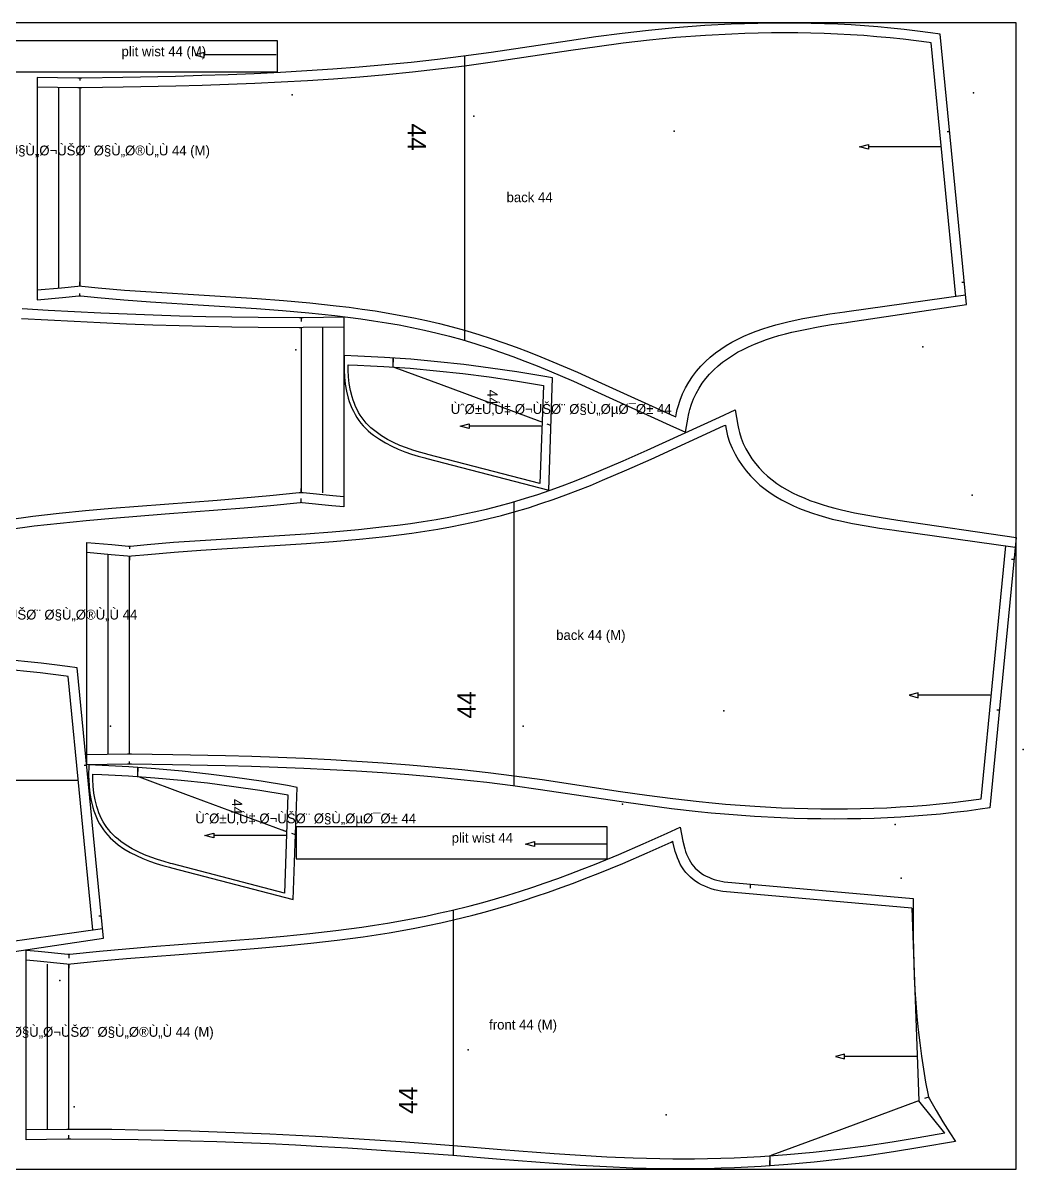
# Model space of a CAD drawing. Header units: millimetres. Extents: x -39 to 3051, y -70 to 1445.
# Drawn here: x 1829 to 3051, y 0 to 1400 of the extents above; entities that cross this region are included whole.
import ezdxf

# ---------------------------------------------------------------- set-up
doc = ezdxf.new("R2010")
doc.units = ezdxf.units.MM
for name, color, linetype in [('BORDER', 4, 'Continuous'), ('CUT', 7, 'Continuous'), ('GRAIN', 5, 'Continuous'), ('INTERNAL', 8, 'Continuous'), ('MARK', 6, 'Continuous'), ('NOTCH', 1, 'Continuous'), ('PIECE_NAME', 2, 'Continuous'), ('SEAM', 3, 'Continuous'), ('TEXT', 2, 'Continuous')]:
    doc.layers.add(name, color=color, linetype=linetype)

msp = doc.modelspace()

# ---------------------------------------------------------------- linework, layer by layer
at = {"layer": 'BORDER'}
msp.add_lwpolyline([(0, 0), (3042.214548034668, 0), (3042.214548034668, 1400), (0, 1400)], close=True, dxfattribs=at)
at = {"layer": 'CUT'}
for points in [[(2638.4935534667966, 900.1479139401556), (2641.791984863281, 918.6111097409369), (2642.206505126953, 920.9313001706244), (2642.9066699218747, 924.4314222409369), (2643.6849597167966, 927.6263380124212), (2645.776085205078, 934.4201917721869), (2648.357628173828, 940.9948988034369), (2651.4393237304685, 947.4468946530462), (2654.9803698730466, 953.7231397702337), (2658.9378588867185, 959.7736768796087), (2663.2640002441403, 965.546687133515), (2667.9176257324216, 971.0040235592962), (2672.880668945312, 976.1459913327337), (2678.1473315429685, 980.9917249753119), (2683.708961791992, 985.5554456784369), (2689.5555346679685, 989.8496046139837), (2695.6748736572263, 993.8846998288275), (2702.053993530273, 997.6707410885931), (2708.678001708984, 1001.2170362546087), (2715.5308459472653, 1004.5330457760931), (2722.5953601074216, 1007.6280469967962), (2729.852287597656, 1010.5113477780462), (2737.283897705078, 1013.1935072018744), (2744.871559448242, 1015.685359008515), (2752.594215698242, 1017.9973402096869), (2760.4322283935544, 1020.1410474850775), (2768.3104632568356, 1022.1146497799994), (2784.4564135742185, 1025.6862135007025), (2800.6764147949216, 1028.7687635495306), (2816.883896179199, 1031.4843702389837), (2834.9370272827146, 1034.2424573971869), (2837.281631774902, 1034.5902357174994), (2981.6145480346677, 1055.9994154049994), (2949.601482696533, 1386.2675428464056), (2937.8155365657803, 1387.9182157590033), (2921.7407496643063, 1390.0541677548529), (2905.5920718383786, 1391.970057494843), (2889.4164927673337, 1393.6645803525091), (2873.216606445312, 1395.1423063351751), (2856.9970172119138, 1396.4076070859076), (2840.760475463867, 1397.4650335385443), (2824.5093386840817, 1398.3191213681341), (2808.2481311035153, 1398.9742803647162), (2791.979515380859, 1399.4350118710638), (2775.706047363281, 1399.705809600556), (2759.433067626953, 1399.791087157929), (2743.1610644531247, 1399.6953344418646), (2726.8961260986325, 1399.4230070187689), (2710.6400378417966, 1398.9785604550482), (2694.3662799072263, 1398.365305907929), (2661.952415771484, 1396.6570425107122), (2625.595665283203, 1393.9996671750189), (2609.3510058593747, 1392.542609222138), (2593.133323974609, 1390.8975706174017), (2560.889854736328, 1387.1377229764105), (2528.727012939453, 1382.8685674740912), (2496.6642077636716, 1378.2549772336126), (2400.855766601562, 1363.9336233212591), (2367.0120776367185, 1359.2658419682623), (2335.256157226562, 1355.3170166089178), (2303.449272460937, 1351.7859010769964), (2271.590568847656, 1348.6471157147528), (2239.6847460937497, 1345.8759794308783), (2207.730705566406, 1343.4473295285345), (2175.744926757812, 1341.3373727872015), (2143.7195971679685, 1339.5204687192083), (2111.665520019531, 1337.9723081662298), (2079.5875170898435, 1336.6680898739935), (2047.490715332031, 1335.5829935147406), (2015.3929980468747, 1334.6925363614203), (1951.1209643554685, 1333.393662460053), (1900.9097216796872, 1332.7221441342474), (1898.5714648437497, 1332.6961832120062), (1896.2306445312497, 1332.7221689297796), (1846.5699999999997, 1333.386317260468), (1846.5699999999997, 1118.6954298092962), (1846.5699999999997, 1061.9298963620306), (1877.1444628906247, 1064.5251722409369), (1897.2781298828122, 1066.4971876217962), (1898.5697558593747, 1066.6310987546087), (1899.8440478515622, 1066.4989881589056), (1920.000236816406, 1064.524744994843), (1952.3053515624997, 1061.7825880124212), (1984.6992724609372, 1059.4299268796087), (2114.1327441406247, 1051.244441039765), (2146.273002929687, 1048.8362073971869), (2178.2789233398435, 1046.0162305905462), (2210.137199707031, 1042.6502943112494), (2225.936271972656, 1040.7290296628119), (2241.7096484374997, 1038.61919689914), (2257.4183276367185, 1036.3088636471869), (2273.0587695312497, 1033.7817030026556), (2288.630363769531, 1031.0209608151556), (2304.1220019531247, 1028.01177502414), (2319.5364916992185, 1024.73687268039), (2334.8668139648435, 1021.1806593014837), (2350.108879394531, 1017.32720471164), (2365.2569506835935, 1013.1610670163275), (2382.288872070312, 1008.0577344967962), (2397.340568847656, 1003.1938734128119), (2412.3487475585935, 998.03570080539), (2427.3055651855466, 992.6109876706244), (2442.2174304199216, 986.9430494382025), (2457.0892260742185, 981.05572033664), (2471.899376220703, 974.9838819577337), (2501.521293945312, 962.3142042233587), (2531.0244982910153, 949.169245727265), (2619.416984863281, 908.7582960202337)], [(2139.4, 1339.72), (1759.4, 1339.72), (1759.4, 1378.72), (2139.4, 1378.72)], [(2476.1267023645382, 966.3509812778093), (2464.271674927328, 968.418755096779), (2432.2513619028073, 973.7154870456316), (2400.066658075903, 978.4520402377702), (2367.7814636789303, 982.6054244464494), (2335.4123230539303, 986.1604352420427), (2302.9753418527584, 989.1019158786394), (2270.515258844946, 991.412612480507), (2254.2301941476803, 992.329924148903), (2237.9660339914303, 993.082772297249), (2221.405441340063, 993.6813521808244), (2221.3112640939694, 979.9961395686723), (2221.339965876196, 975.7769942706682), (2221.7666473947506, 967.2770638888933), (2222.722564753149, 958.6872506564714), (2224.2469025217038, 950.1314874118425), (2226.3700714670163, 941.7507996982195), (2227.6958008371334, 937.5659585422136), (2229.1775360666256, 933.4918084567644), (2230.8356476388913, 929.4952302402116), (2232.6765595041256, 925.5881486362077), (2234.7060394845944, 921.784269852028), (2236.930755671118, 918.0959153598405), (2239.353668268774, 914.5410829013445), (2241.9670105539303, 911.1365800326921), (2244.7539673410397, 907.8871369784929), (2247.702240046118, 904.7890763705827), (2250.799987848852, 901.8380494540788), (2254.035491999243, 899.029745621071), (2257.4346008859616, 896.330023331032), (2264.449646051977, 891.4165025180437), (2271.88661199436, 886.9672837680437), (2279.6201019845944, 882.9761186069109), (2287.5711212717038, 879.4071031039812), (2295.662231501196, 876.2256837314226), (2303.8162232004147, 873.3988023227312), (2311.9553070627194, 870.894850296364), (2319.974258478735, 868.690519852028), (2322.328476008032, 868.0771699374773), (2471.2563324533444, 829.276442093239)], [(2699.093553466797, 927.2131763014893), (2702.3919848632813, 908.749980500708), (2702.806505126953, 906.4297900710205), (2703.506669921875, 902.929668000708), (2704.284959716797, 899.7347522292237), (2706.376085205078, 892.940898469458), (2708.957628173828, 886.366191438208), (2712.039323730469, 879.9141955885987), (2715.580369873047, 873.6379504714112), (2719.537858886719, 867.5874133620362), (2723.8640002441407, 861.8144031081299), (2728.517625732422, 856.3570666823487), (2733.4806689453126, 851.2150989089112), (2738.747331542969, 846.369365266333), (2744.3089617919923, 841.805644563208), (2750.155534667969, 837.5114856276612), (2756.2748736572266, 833.4763904128174), (2762.6539935302735, 829.6903491530518), (2769.2780017089844, 826.1440539870362), (2776.1308459472657, 822.8280444655518), (2783.195360107422, 819.7330432448487), (2790.4522875976563, 816.8497424635987), (2797.883897705078, 814.1675830397705), (2805.4715594482423, 811.6757312331299), (2813.1942156982423, 809.363750031958), (2821.0322283935548, 807.2200427565674), (2828.910463256836, 805.2464404616455), (2845.056413574219, 801.6748767409424), (2861.276414794922, 798.5923266921143), (2877.4838961791993, 795.8767200026612), (2895.537027282715, 793.118632844458), (2897.8816317749024, 792.7708545241455), (3042.214548034668, 771.3616748366455), (3010.2014826965333, 441.09354739523934), (2998.4155365657807, 439.4428744826417), (2982.3407496643067, 437.3069224867921), (2966.192071838379, 435.39103274680184), (2950.016492767334, 433.6965098891358), (2933.8166064453126, 432.2187839064698), (2917.597017211914, 430.9534831557374), (2901.3604754638673, 429.89605670310067), (2885.109338684082, 429.0419688735108), (2868.8481311035157, 428.3868098769288), (2852.5795153808594, 427.92607837058114), (2836.3060473632813, 427.65528064108895), (2820.033067626953, 427.5700030837159), (2803.761064453125, 427.66575579978036), (2787.496126098633, 427.93808322287606), (2771.240037841797, 428.38252978659676), (2754.9662799072266, 428.9957843337159), (2722.5524157714844, 430.7040477309327), (2686.195665283203, 433.36142306662606), (2669.951005859375, 434.8184810195069), (2653.7333239746094, 436.46351962424325), (2621.489854736328, 440.22336726523446), (2589.327012939453, 444.4925227675538), (2557.264207763672, 449.1061130080323), (2461.4557666015626, 463.4274669203858), (2427.612077636719, 468.09524827338265), (2395.8561572265626, 472.04407363272713), (2364.0492724609376, 475.5751891646485), (2332.1905688476563, 478.7139745268922), (2300.28474609375, 481.4851108107667), (2268.3307055664063, 483.91376071311043), (2236.3449267578126, 486.02371745444344), (2204.319597167969, 487.8406215224366), (2172.2655200195313, 489.3887820754151), (2140.187517089844, 490.69300036765145), (2108.0907153320313, 491.7780967269044), (2075.992998046875, 492.6685538802247), (2011.7209643554688, 493.9674277815919), (1961.5097216796876, 494.63894610739754), (1959.17146484375, 494.66490702963875), (1956.83064453125, 494.6389213118653), (1907.17, 493.97477298117684), (1907.17, 708.6656604323487), (1907.17, 765.4311938796143), (1937.744462890625, 762.835918000708), (1957.8781298828126, 760.8639026198487), (1959.169755859375, 760.7299914870362), (1960.4440478515626, 760.8621020827393), (1980.6002368164063, 762.8363452468018), (2012.9053515625, 765.5785022292237), (2045.2992724609376, 767.9311633620362), (2174.732744140625, 776.1166492018799), (2206.8730029296876, 778.524882844458), (2238.878923339844, 781.3448596510987), (2270.7371997070313, 784.7107959303955), (2286.5362719726563, 786.632060578833), (2302.3096484375, 788.7418933425049), (2318.018327636719, 791.052226594458), (2333.65876953125, 793.5793872389893), (2349.2303637695313, 796.3401294264893), (2364.722001953125, 799.3493152175049), (2380.136491699219, 802.6242175612549), (2395.466813964844, 806.1804309401612), (2410.7088793945313, 810.0338855300049), (2425.856950683594, 814.2000232253174), (2442.8888720703126, 819.3033557448487), (2457.9405688476563, 824.167216828833), (2472.948747558594, 829.3253894362549), (2487.905565185547, 834.7501025710205), (2502.817430419922, 840.4180408034424), (2517.689226074219, 846.3053699050049), (2532.499376220703, 852.3772082839112), (2562.1212939453126, 865.0468860182862), (2591.6244982910157, 878.1918445143799), (2680.0169848632813, 918.6027942214112)], [(2164.096702364538, 466.26098127780926), (2152.241674927328, 468.328755096779), (2120.221361902807, 473.62548704563153), (2088.036658075903, 478.3620402377702), (2055.75146367893, 482.5154244464494), (2023.3823230539301, 486.07043524204266), (1990.9453418527582, 489.01191587863934), (1958.4852588449457, 491.322612480507), (1942.2001941476801, 492.239924148903), (1925.9360339914301, 492.99277229724896), (1909.375441340063, 493.5913521808244), (1909.2812640939692, 479.9061395686723), (1909.3099658761957, 475.68699427066815), (1909.7366473947504, 467.18706388889325), (1910.6925647531489, 458.5972506564714), (1912.2169025217036, 450.04148741184247), (1914.340071467016, 441.6607996982194), (1915.6658008371332, 437.47595854221356), (1917.1475360666254, 433.40180845676434), (1918.805647638891, 429.4052302402116), (1920.6465595041254, 425.4981486362077), (1922.6760394845942, 421.694269852028), (1924.9007556711176, 418.0059153598405), (1927.3236682687739, 414.4510829013444), (1929.9370105539301, 411.0465800326921), (1932.7239673410395, 407.79713697849286), (1935.6722400461176, 404.6990763705827), (1938.769987848852, 401.7480494540788), (1942.0054919992426, 398.939745621071), (1945.4046008859614, 396.2400233310319), (1952.419646051977, 391.32650251804364), (1959.8566119943598, 386.87728376804364), (1967.5901019845942, 382.8861186069108), (1975.5411212717036, 379.31710310398114), (1983.6322315011957, 376.13568373142255), (1991.7862232004145, 373.30880232273114), (1999.9253070627192, 370.80485029636395), (2007.9442584787348, 368.600519852028), (2010.2984760080317, 367.98716993747723), (2159.226332453344, 329.18644209323895)], [(2968.1944177246096, 33.78054371287803), (2924.65612197876, 26.18634930064658), (2892.622545013428, 20.88742008616904), (2860.4199426269533, 16.14823093821982), (2828.1167810058596, 11.99253597667197), (2795.7285974121096, 8.435433058047092), (2763.2733056640627, 5.4922949354884985), (2730.7954309082033, 3.180320171618259), (2714.497731933594, 2.262301353716648), (2698.2233941650393, 1.5089863817928197), (2681.9444329833987, 0.9205888788936498), (2665.66283203125, 0.4990290682552221), (2649.360311279297, 0.24589577128866935), (2622.948629150391, 0.20000210216025138), (2606.62962890625, 0.39743366649130607), (2574.164266357422, 1.2611736338374975), (2541.724050292969, 2.6695579569576147), (2509.3347680664065, 4.521405128741062), (2476.981832275391, 6.7173949759242895), (2412.461416015625, 11.736569551729954), (2354.0754907226565, 16.465642360949314), (2290.029775390625, 21.255843548083103), (2225.9630029296877, 25.479302791857517), (2193.949697265625, 27.361781505846775), (2161.903493652344, 29.086112407946384), (2129.8660180664065, 30.64384975841025), (2097.8257958984377, 32.029645351671974), (2065.78294921875, 33.23746242930869), (2033.7382714843752, 34.26124515941123), (2001.6817529296877, 35.09520855357627), (1969.634206542969, 35.73271503856162), (1937.5947167968752, 36.16793575694541), (1887.4749658203127, 36.42927303721885), (1885.0772607421877, 36.42925205638389), (1882.6706445312502, 36.40251484324912), (1833.0100000000002, 35.73836269786338), (1833.0100000000002, 267.58611240794636), (1847.6238916015627, 266.2825845759151), (1883.7668359375002, 262.6340707819698), (1885.0100000000002, 262.4994272272823), (1886.2404687500002, 262.63274326732136), (1922.389089355469, 266.28191318919636), (1954.6126611328127, 269.15627232005573), (1986.8481347656252, 271.7814859431026), (2051.258779296875, 276.6807779352901), (2115.5474755859377, 281.7773050348995), (2147.549245605469, 284.64116611888386), (2179.4563500976565, 287.84807529857136), (2211.2452294921877, 291.49489536693073), (2242.9241845703127, 295.682456402087), (2258.6592309570315, 298.0012125056026), (2274.380361328125, 300.49452915599323), (2290.0508935546877, 303.169272808337), (2305.6824853515627, 306.03984775950886), (2321.2590844726565, 309.115806011462), (2336.7830102539065, 312.40993442943073), (2352.2293603515627, 315.929038433337), (2375.4600732421877, 321.69557896068073), (2390.834951171875, 325.82033482005573), (2406.1917626953127, 330.1788248102901), (2421.5025231933596, 334.75554600169636), (2436.7659204101565, 339.54225864818073), (2451.976247558594, 344.5291666071651), (2467.1413781738283, 349.7108072321651), (2482.253316650391, 355.0766214411495), (2497.3182275390627, 360.62090244700886), (2512.3247888183596, 366.3315347712276), (2527.25462890625, 372.1933511774776), (2557.0271203613283, 384.39540806224323), (2586.5410668945315, 397.12551060130573), (2615.8545129394533, 410.3456644098995), (2631.7945153808596, 417.6840433161495), (2635.2161767578127, 400.5880044977901), (2637.5114953613283, 391.24196567943073), (2638.568502197266, 387.926597027087), (2639.8121240234377, 384.55239048411823), (2641.194295654297, 381.30068149974323), (2642.7160852050783, 378.1942056696651), (2644.3769738769533, 375.25444736888386), (2646.1760461425783, 372.49990024974323), (2648.113424072266, 369.9442056696651), (2650.203786621094, 367.58232822825886), (2652.485830078125, 365.3779214899776), (2654.9790246582033, 363.302817730212), (2657.6719262695315, 361.3599771540401), (2660.5474145507815, 359.55556431224323), (2663.5851953125, 357.8959878962276), (2666.762136230469, 356.3874429743526), (2670.0540368652346, 355.034751323962), (2673.4339349365237, 353.84221592357136), (2676.877095947266, 352.81194248607136), (2680.353734741211, 351.9464029352901), (2683.973790893555, 351.2182230036495), (2685.6775567626955, 350.91399326732136), (2916.7019555664065, 330.701987652087), (2916.6628835296633, 328.20229282786823), (2916.5121381378176, 316.057700542712), (2916.5259416198733, 283.62514439036823), (2916.784518966675, 267.394370464587), (2917.2285697555544, 251.16229954173545), (2917.871375808716, 234.9351877253292), (2918.7262036895754, 218.7192911188839), (2919.8063304519656, 202.52078953196983), (2921.125030527115, 186.34601536204795), (2922.6955728626253, 170.2012247126339), (2924.531231710911, 154.09267368724326), (2926.645277748108, 138.0266183893917), (2929.0509865379336, 122.00932255198936), (2931.76162935257, 106.04703464915733), (2934.7904756164553, 90.1460260432003), (2935.2636125183108, 87.79312839915733), (2936.438149223328, 85.70014896800498), (2944.5035741424563, 71.66574421336631), (2952.850286254883, 57.79223575999717), (2961.4641320800783, 44.075713543200294)], [(2542.79, 418.14), (2162.79, 418.14), (2162.79, 379.14), (2542.79, 379.14)]]:
    msp.add_lwpolyline(points, close=True, dxfattribs=at)
for points in [[(1827.9850378812203, 1051.1123204063163), (1859.9983435452828, 1049.229841692327), (1892.044547158564, 1047.5055107902274), (1924.0820227445015, 1045.9477734397635), (1956.1222449124703, 1044.5619778465018), (1988.1650915921578, 1043.354160768865), (2020.2097693265328, 1042.3303780387625), (2052.2662878812203, 1041.4964146445975), (2084.313834267939, 1040.8589081596122), (2116.3533240140328, 1040.4236874412284), (2166.4730749905953, 1040.162350160955), (2168.8707800687203, 1040.16237114179), (2171.2773962796578, 1040.1891083549247), (2220.9380408109078, 1040.8532605003104), (2220.9380408109078, 809.0055107902274), (2206.3241492093453, 810.3090386222586), (2170.1812048734078, 813.957552416204), (2168.9380408109078, 814.0921959708915), (2167.7075720609078, 813.9588799308524), (2131.558951455439, 810.3097100089774), (2099.3353796780953, 807.435350878118), (2067.0999060452828, 804.8101372550711), (2002.6892615140328, 799.9108452628836), (1938.4005652249703, 794.8143181632743), (1906.398795205439, 791.9504570792899), (1874.4916907132515, 788.7435478996024), (1842.7028113187203, 785.096727831243), (1811.0238562405953, 780.9091667960868)], [(1782.9516317749024, 260.6502357174993), (1927.284548034668, 282.0594154049993), (1895.2714826965332, 612.3275428464055), (1883.4855365657806, 613.9782157590032), (1867.4107496643066, 616.1141677548528), (1851.262071838379, 618.030057494843), (1835.086492767334, 619.7245803525091), (1818.8866064453125, 621.2023063351751)]]:
    msp.add_lwpolyline(points, dxfattribs=at)
at = {"layer": 'GRAIN'}
for points in [[(2138.4, 1360.86554977417), (2050.4, 1360.86554977417), (2050.4, 1363.835550994873), (2039.4000076293946, 1360.86554977417), (2050.4, 1357.8955485534668), (2050.4, 1360.86554977417)], [(2949.888077087402, 1248.6139326169134), (2861.888077087402, 1248.6139326169134), (2861.888077087402, 1245.6439313962103), (2850.8880847167966, 1248.6139326169134), (2861.888077087402, 1251.5839338376165), (2861.888077087402, 1248.6139326169134)], [(2462.0276427827816, 907.469427627907), (2374.02764135227, 907.469427627907), (2374.02764135227, 904.4994264072038), (2363.0276489816647, 907.469427627907), (2374.02764135227, 910.4394288486101), (2374.02764135227, 907.469427627907)], [(3010.4880770874024, 578.7471576247315), (2922.4880770874024, 578.7471576247315), (2922.4880770874024, 581.7171588454346), (2911.488084716797, 578.7471576247315), (2922.4880770874024, 575.7771564040283), (2922.4880770874024, 578.7471576247315)], [(1895.5580770874024, 474.67393261691336), (1807.5580770874024, 474.67393261691336), (1807.5580770874024, 471.70393139621024), (1796.5580847167969, 474.67393261691336), (1807.5580770874024, 477.6439338376165), (1807.5580770874024, 474.67393261691336)], [(2149.9976427827814, 407.3794276279069), (2061.99764135227, 407.3794276279069), (2061.99764135227, 404.4094264072038), (2050.9976489816645, 407.3794276279069), (2061.99764135227, 410.34942884861005), (2061.99764135227, 407.3794276279069)], [(2541.79, 396.99445022583006), (2453.79, 396.99445022583006), (2453.79, 394.02444900512694), (2442.7900076293945, 396.99445022583006), (2453.79, 399.9644514465332), (2453.79, 396.99445022583006)], [(2920.486875782013, 137.585288433337), (2832.486875305176, 137.585288433337), (2832.486875305176, 140.55528965404014), (2821.4868829345705, 137.585288433337), (2832.486875305176, 134.6152872126339), (2832.486875305176, 137.585288433337)]]:
    msp.add_lwpolyline(points, dxfattribs=at)
at = {"layer": 'INTERNAL'}
for points in [[(2368.5699999999997, 1359.4807081296087), (2368.5699999999997, 1071.6954298092962)], [(1872.5699999999997, 1321.0375318600775), (1872.5699999999997, 1118.6954298092962)], [(1898.5699999999997, 1320.6954298092962), (1898.5699999999997, 1118.6954298092962)], [(1872.5699999999997, 1118.6954298092962), (1872.5699999999997, 1076.1800489499212)], [(1898.5699999999997, 1118.6954298092962), (1898.5699999999997, 1078.6954298092962)], [(2368.5699999999997, 1071.6954298092962), (2368.5699999999997, 1012.1683301999212)], [(2168.9380408109078, 1028.16237114179), (2168.9380408109078, 826.1623711417899)], [(2194.9380408109078, 1028.5044731925711), (2194.9380408109078, 826.1623711417899)], [(2281.2494659982663, 979.620653194771), (2281.2494659982663, 990.648512405739)], [(2463.1953615509015, 912.1900773471452), (2460.9449387155514, 913.0240998691179), (2340.197029169653, 957.774115127907), (2283.593658503149, 978.7518783038713), (2281.2494659982663, 979.6206536716081)], [(2429.17, 755.6656604323487), (2429.17, 815.1927600417237)], [(1933.17, 708.6656604323487), (1933.17, 751.1810412917237)], [(1959.17, 708.6656604323487), (1959.17, 748.6656604323487)], [(2429.17, 467.8803821120362), (2429.17, 755.6656604323487)], [(1933.17, 506.32355838156747), (1933.17, 708.6656604323487)], [(1959.17, 506.6656604323487), (1959.17, 708.6656604323487)], [(1969.219465998266, 479.53065319477093), (1969.219465998266, 490.55851240573895)], [(2151.1653615509013, 412.1000773471452), (2148.914938715551, 412.93409986911786), (2028.1670291696528, 457.6841151279069), (1971.5636585031489, 478.6618783038713), (1969.219465998266, 479.5306536716081)], [(2355.01, 16.389945415758884), (2355.01, 316.61919346263386)], [(1859.0100000000002, 48.08715000560264), (1859.0100000000002, 250.4292520563839)], [(1885.0100000000002, 48.42925205638389), (1885.0100000000002, 250.4292520563839)], [(2923.412102828026, 83.40087070872764), (2921.161679992676, 82.56684818675498), (2800.4137704467776, 37.81683292796592), (2743.8103997802737, 16.83906975200156), (2741.466207275391, 15.970294384264744)], [(2741.466207275391, 15.970294861101902), (2741.466207275391, 3.939994243883884)], [(2741.466207275391, 5.644353775286472), (2741.466207275391, 10.644353775286472)]]:
    msp.add_lwpolyline(points, dxfattribs=at)
at = {"layer": 'MARK'}
for p in [(2157.9, 1312.22), (2990.2145465087888, 1314.7675428464056), (2379.669975585937, 1286.18072033664), (2624.4935534667966, 1267.826014526093), (2162.3380652249703, 1000.5630974601493), (2928.201679534912, 1004.2692823483587), (2988.801679534912, 823.0918078932862), (2685.093553466797, 559.5350757155518), (1935.884546508789, 540.8275428464055), (2440.2699755859376, 541.1803699050049), (3050.814546508789, 512.5935473952393), (2561.29, 445.64), (2894.6835057830813, 421.06487217357136), (2901.796819458008, 355.1933206598995), (1873.8716795349121, 230.32928234835867), (2372.809987792969, 145.48851719310264), (1891.6099755859377, 76.02852573802451), (2614.894521484375, 66.31645908763389)]:
    msp.add_point(p, dxfattribs=at)
at = {"layer": 'NOTCH'}
for points in [[(1898.5699999999997, 1332.696131713593), (1898.5699999999997, 1329.696131713593)], [(2961.1788867187497, 1266.827334411347), (2958.1788867187497, 1266.827334411347)], [(2979.009632415771, 1082.8734693600775), (2976.009632415771, 1082.8734693600775)], [(1898.5699999999997, 1066.6311292721869), (1898.5699999999997, 1069.6311292721869)], [(2168.9380408109078, 1040.163103563665), (2168.9380408109078, 1035.163103563665)], [(2281.2494659982663, 990.6485119289018), (2281.2494659982663, 985.6485119289018)], [(2474.059265192602, 908.1638017123796), (2469.3708825670224, 909.9013505405046)], [(2168.9380408109078, 814.0921959708915), (2168.9380408109078, 819.0921959708915)], [(1959.17, 760.729960969458), (1959.17, 757.729960969458)], [(3039.6096324157716, 744.4876208815674), (3036.6096324157716, 744.4876208815674)], [(3021.77888671875, 560.5337558302979), (3018.77888671875, 560.5337558302979)], [(1906.84888671875, 492.88733441134696), (1903.84888671875, 492.88733441134696)], [(1959.17, 494.66495852805184), (1959.17, 497.66495852805184)], [(1969.219465998266, 490.5585119289018), (1969.219465998266, 485.5585119289018)], [(2162.029265192602, 408.0738017123796), (2157.340882567022, 409.8113505405046)], [(2717.4629418945315, 348.133139995837), (2717.4629418945315, 343.133139995837)], [(1924.6796324157715, 308.9334693600774), (1921.6796324157715, 308.9334693600774)], [(1885.0100000000002, 262.4994272272823), (1885.0100000000002, 257.4994272272823)], [(2935.263616333008, 87.79317417552451), (2930.575233707428, 86.05562534739951)], [(1885.0100000000002, 36.42851963450889), (1885.0100000000002, 41.42851963450889)], [(2741.466207275391, 3.9399947207210424), (2741.466207275391, 8.939994720721042)]]:
    msp.add_lwpolyline(points, dxfattribs=at)
at = {"layer": 'SEAM'}
for points in [[(2938.5699999999997, 1375.6954298092962), (2936.1931975555417, 1376.0283126904608), (2920.2434752655026, 1378.147646911347), (2904.2600520324704, 1380.0439310147406), (2888.24622756958, 1381.721507079804), (2872.2052920532224, 1383.1847372128607), (2856.1405261230466, 1384.4379606320501), (2840.0552600097653, 1385.485537536347), (2823.952759094238, 1386.3318090512396), (2807.8363421630856, 1386.9811334683538), (2791.709282226562, 1387.4378538205267), (2775.5748980712888, 1387.7063322140814), (2759.436485595703, 1387.7909040524603), (2743.2973101806638, 1387.6959276272894), (2727.1607135009763, 1387.4257574154974), (2711.0299456787106, 1386.9847364499212), (2694.9083483886716, 1386.377217300141), (2662.705772705078, 1384.6800909115912), (2626.5699999999997, 1382.038874633515), (2610.4915698242185, 1380.5967397763372), (2594.4342272949216, 1378.9679498746038), (2562.373588867187, 1375.2294302060247), (2530.369896240234, 1370.981387145722), (2498.4051440429685, 1366.3818917348028), (2402.562065429687, 1352.055349357331), (2368.5699999999997, 1347.3671217038275), (2336.658684082031, 1343.3989992215277), (2304.6995776367185, 1339.850979812348), (2272.6971972656247, 1336.6980466916204), (2240.656303710937, 1333.9151849820257), (2208.581535644531, 1331.4773855282904), (2176.477592773437, 1329.3596258237005), (2144.3492358398435, 1327.5368948056341), (2112.200981445312, 1325.9841833188177), (2080.037590332031, 1324.6764745785833), (2047.863762207031, 1323.5887479855658), (2015.6841357421872, 1322.6959943844915), (1951.3261035156247, 1321.3953580929876), (1901.0698779296872, 1320.7232122494818), (1898.5699999999997, 1320.6954298092962), (1896.0701220703122, 1320.7232122494818), (1846.5699999999997, 1321.3852453305365)], [(2968.5699999999997, 1066.1954298092962), (2938.5699999999997, 1375.6954298092962)], [(1898.5699999999997, 1320.6954298092962), (1898.5699999999997, 1315.6954298092962)], [(1846.5699999999997, 1073.9730482174994), (1876.0497363281247, 1076.475398071015), (1896.0833056640622, 1078.437586791718), (1898.5699999999997, 1078.6954298092962), (1901.0566943359372, 1078.437586791718), (1921.090324707031, 1076.475398071015), (1953.249504394531, 1073.7456007077337), (1985.5153124999997, 1071.4022474362494), (2114.9612963867185, 1063.2159986569525), (2147.247307128906, 1060.7968397214056), (2179.4349291992185, 1057.9608717038275), (2211.4896166992185, 1054.5742139889837), (2227.456352539062, 1052.6325635983587), (2243.3771289062497, 1050.5030469967962), (2259.2474291992185, 1048.1689405514837), (2275.0631640624997, 1045.6134595944525), (2290.819816894531, 1042.8199415280462), (2306.513420410156, 1039.77154064914), (2322.139458007812, 1036.4516859128119), (2337.693840332031, 1032.8435010983587), (2353.1720507812497, 1028.9303236081244), (2368.5699999999997, 1024.6954298092962), (2385.856743164062, 1019.5157728268744), (2401.137993164062, 1014.5777540280462), (2416.3451464843747, 1009.3511610104681), (2431.4833300781247, 1003.860651977265), (2446.557823486328, 998.1308851315619), (2461.5738146972653, 992.1864881589056), (2476.536583251953, 986.052058227265), (2506.3231127929685, 973.3119764401556), (2535.9593432617185, 960.1077528073431), (2624.3824999999997, 919.6827650143744), (2626.5699999999997, 918.6954298092962)], [(1898.5699999999997, 1078.6954298092962), (1898.5699999999997, 1083.6954298092962)], [(2626.5699999999997, 918.6954298092962), (2627.0660632324216, 921.3563795163275), (2627.505913085937, 923.7157239987494), (2628.326713867187, 927.6639967038275), (2629.313011474609, 931.5844984128119), (2631.7584155273435, 939.3218946530462), (2634.7950061035153, 946.8876600339056), (2638.3755725097653, 954.2414503171087), (2642.452934570312, 961.3429517819525), (2646.979942626953, 968.1518201901556), (2651.9093554687497, 974.6277723385931), (2657.195366210937, 980.7330885007025), (2662.8084948730466, 986.461726196015), (2668.7296679687497, 991.827937133515), (2674.940239257812, 996.846491821015), (2681.421379394531, 1001.5320692135931), (2688.1542285156247, 1005.8993787839056), (2695.12012512207, 1009.9631300046087), (2702.300270385742, 1013.7379713132025), (2709.6758502197263, 1017.2386732174994), (2717.2281573486325, 1020.4799146725775), (2724.9383319091794, 1023.476374633515), (2732.787651367187, 1026.24273205539), (2740.757301635742, 1028.793757446015), (2748.8285449218747, 1031.14409924289), (2756.9825518798825, 1033.3084669186712), (2765.2005847167966, 1035.301600463593), (2781.7535937499997, 1038.832819946015), (2798.3373034667966, 1041.8554029538275), (2814.801552124023, 1044.48687268039), (2832.9937823486325, 1047.1263380124212), (2835.4694140624997, 1047.4745435788275), (2980.4640582275388, 1067.8683424069525)], [(1827.237662392939, 1039.1355423759207), (1859.3290930570015, 1037.2484669517264), (1891.4264441312203, 1035.5214104484305), (1923.5293494046578, 1033.9604706596122), (1955.6372595609078, 1032.5717339347586), (1987.7499914945015, 1031.3612847160086), (2019.866812783564, 1030.335211260198), (2051.9877234280953, 1029.499601824163), (2084.112174111689, 1028.860544664739), (2116.2397375882515, 1028.4241242240653), (2166.4380408109078, 1028.16237114179), (2168.9380408109078, 1028.16237114179), (2171.4379187405953, 1028.1901535819754), (2220.9380408109078, 1028.8521866630301)], [(2168.9380408109078, 1028.16237114179), (2168.9380408109078, 1023.1623711417899)], [(2463.1953615509015, 912.1900773471452), (2458.506979044531, 913.9276261752702)], [(1907.17, 753.3880420241455), (1936.649736328125, 750.8856921706299), (1956.6833056640626, 748.9235034499268), (1959.17, 748.6656604323487), (1961.6566943359376, 748.9235034499268), (1981.6903247070313, 750.8856921706299), (2013.8495043945313, 753.6154895339112), (2046.1153125, 755.9588428053955), (2175.561296386719, 764.1450915846924), (2207.8473071289063, 766.5642505202393), (2240.034929199219, 769.4002185378174), (2272.089616699219, 772.7868762526612), (2288.0563525390626, 774.7285266432862), (2303.97712890625, 776.8580432448487), (2319.847429199219, 779.1921496901612), (2335.6631640625, 781.7476306471924), (2351.4198168945313, 784.5411487135987), (2367.1134204101563, 787.5895495925049), (2382.7394580078126, 790.909404328833), (2398.2938403320313, 794.5175891432862), (2413.77205078125, 798.4307666335205), (2429.17, 802.6656604323487), (2446.4567431640626, 807.8453174147705), (2461.7379931640626, 812.7833362135987), (2476.945146484375, 818.0099292311768), (2492.083330078125, 823.5004382643799), (2507.157823486328, 829.230205110083), (2522.1738146972657, 835.1746020827393), (2537.136583251953, 841.3090320143799), (2566.923112792969, 854.0491138014893), (2596.559343261719, 867.2533374343018), (2684.9825, 907.6783252272705), (2687.17, 908.6656604323487)], [(2687.17, 908.6656604323487), (2687.666063232422, 906.0047107253174), (2688.1059130859376, 903.6453662428955), (2688.9267138671876, 899.6970935378174), (2689.9130114746094, 895.776591828833), (2692.358415527344, 888.0391955885987), (2695.3950061035157, 880.4734302077393), (2698.9755725097657, 873.1196399245362), (2703.0529345703126, 866.0181384596924), (2707.579942626953, 859.2092700514893), (2712.50935546875, 852.7333179030518), (2717.7953662109376, 846.6280017409424), (2723.408494873047, 840.8993640456299), (2729.32966796875, 835.5331531081299), (2735.5402392578126, 830.5145984206299), (2742.0213793945313, 825.8290210280518), (2748.754228515625, 821.4617114577393), (2755.7201251220704, 817.3979602370362), (2762.9002703857423, 813.6231189284424), (2770.2758502197266, 810.1224170241455), (2777.828157348633, 806.8811755690674), (2785.5383319091798, 803.8847156081299), (2793.3876513671876, 801.1183581862549), (2801.3573016357423, 798.5673327956299), (2809.428544921875, 796.2169909987549), (2817.582551879883, 794.0526233229737), (2825.800584716797, 792.0594897780518), (2842.35359375, 788.5282702956299), (2858.937303466797, 785.5056872878174), (2875.4015521240235, 782.8742175612549), (2893.593782348633, 780.2347522292237), (2896.0694140625, 779.8865466628174), (3041.064058227539, 759.4927478346924)], [(2220.9380408109078, 821.0531334708915), (2207.4563513577828, 822.2556938956961), (2171.4235144437203, 825.8931298087821), (2168.9380408109078, 826.1623711417899), (2166.4525671780953, 825.8931298087821), (2130.4197302640328, 822.2556938956961), (2098.3139563382515, 819.391893846868), (2066.1555701077828, 816.7729363273368), (2001.7600622952828, 811.874804003118), (1937.3908606351265, 806.7719292472586), (1905.2655554593453, 803.8969902824149), (1873.2060461820015, 800.6747917960868), (1841.2322302640328, 797.0067314933524), (1809.3636999905953, 792.7940850089774)], [(2168.9380408109078, 826.1623711417899), (2168.9380408109078, 831.1623711417899)], [(3029.17, 761.1656604323487), (2999.17, 451.6656604323487)], [(1959.17, 748.6656604323487), (1959.17, 743.6656604323487)], [(1884.24, 601.7554298092962), (1881.863197555542, 602.0883126904607), (1865.913475265503, 604.207646911347), (1849.9300520324707, 606.1039310147405), (1833.91622756958, 607.781507079804), (1817.8752920532227, 609.2447372128606)], [(1914.24, 292.2554298092962), (1884.24, 601.7554298092962)], [(2999.17, 451.6656604323487), (2996.793197555542, 451.33277755118417), (2980.843475265503, 449.21344333029793), (2964.860052032471, 447.3171592269044), (2948.84622756958, 445.6395831618409), (2932.8052920532227, 444.17635302878426), (2916.740526123047, 442.9231296095948), (2900.6552600097657, 441.87555270529793), (2884.5527590942384, 441.02928119040536), (2868.436342163086, 440.3799567732911), (2852.3092822265626, 439.92323642111825), (2836.174898071289, 439.65475802756356), (2820.036485595703, 439.57018618918465), (2803.897310180664, 439.66516261435555), (2787.7607135009766, 439.93533282614754), (2771.629945678711, 440.3763537917237), (2755.508348388672, 440.983872941504), (2723.305772705078, 442.6809993300538), (2687.17, 445.32221560812997), (2671.091569824219, 446.7643504653077), (2655.034227294922, 448.3931403670411), (2622.9735888671876, 452.1316600356202), (2590.9698962402344, 456.37970309592293), (2559.005144042969, 460.9791985068421), (2463.1620654296876, 475.30574088431405), (2429.17, 479.99396853781747), (2397.2586840820313, 483.96209102011727), (2365.299577636719, 487.51011042929696), (2333.297197265625, 490.6630435500245), (2301.2563037109376, 493.4459052596192), (2269.1815356445313, 495.8837047133546), (2237.0775927734376, 498.0014644179444), (2204.949235839844, 499.8241954360108), (2172.8009814453126, 501.37690692282723), (2140.6375903320313, 502.6846156630616), (2108.4637622070313, 503.7723422560792), (2076.2841357421876, 504.6650958571534), (2011.926103515625, 505.9657321486573), (1961.6698779296876, 506.63787799216317), (1959.17, 506.6656604323487), (1956.6701220703126, 506.63787799216317), (1907.17, 505.9758449111085)], [(1959.17, 506.6656604323487), (1959.17, 511.6656604323487)], [(2151.1653615509013, 412.1000773471452), (2146.4769790445307, 413.8376261752702)], [(1833.0100000000002, 255.53848972728233), (1846.4916894531252, 254.33592930247764), (1882.5245263671877, 250.6984933893917), (1885.0100000000002, 250.4292520563839), (1887.4954736328127, 250.6984933893917), (1923.5283105468752, 254.33592930247764), (1955.6340844726565, 257.19972935130573), (1987.7924707031252, 259.818686870837), (2052.187978515625, 264.71681919505573), (2116.5571801757815, 269.8196939509151), (2148.6824853515627, 272.69463291575886), (2180.7419946289065, 275.916831402087), (2212.715810546875, 279.58489170482136), (2244.5843408203127, 283.79753818919636), (2260.4730126953127, 286.1389078181026), (2276.32787109375, 288.6534341852901), (2292.1465966796877, 291.35344639232136), (2307.9265649414065, 294.25127354075886), (2323.665517578125, 297.35927524974323), (2339.360769042969, 300.68975010325886), (2355.01, 304.25505772044636), (2378.459645996094, 310.07598057200886), (2394.029958496094, 314.2531656306026), (2409.548818359375, 318.65764561107136), (2425.0152490234377, 323.28093662669636), (2440.428151855469, 328.1144937556026), (2455.7864892578127, 333.1498941462276), (2471.0892236328127, 338.37856235911823), (2486.335347900391, 343.79204502513386), (2501.523824462891, 349.3817972223995), (2516.6535852050783, 355.13933506419636), (2531.723531494141, 361.0561441462276), (2561.6799829101565, 373.3336099665401), (2591.384908447266, 386.1461099665401), (2620.8299462890627, 399.425620464587), (2623.009969482422, 400.42925205638386)], [(2915.0481011962893, 318.80083408763386), (2684.0970056152346, 339.006431011462), (2681.7343804931643, 339.428306011462), (2677.7195184326174, 340.23589268138386), (2673.7053582763674, 341.2353128473995), (2669.7156579589846, 342.42909946849323), (2665.7741906738283, 343.8197855036495), (2661.9046533203127, 345.40984287669636), (2658.130849609375, 347.20180454661823), (2654.476522216797, 349.19817295482136), (2650.9654138183596, 351.401450542712), (2647.621236572266, 353.81413975169636), (2644.4678552246096, 356.4387125056026), (2641.5288903808596, 359.27773228099323), (2638.825826416016, 362.3319009821651), (2636.3591516113283, 365.585776714587), (2634.118795166016, 369.015952495837), (2632.0945947265627, 372.59877720286823), (2630.276265869141, 376.3106607477901), (2628.6536767578127, 380.12795200755573), (2627.2166345214846, 384.0270914118526), (2625.9549157714846, 387.9844888727901), (2623.5006005859377, 397.977866558337), (2623.009969482422, 400.42925205638386)], [(2915.0481011962893, 318.80083408763386), (2923.4121034240725, 83.40087070872764)], [(1781.1394140625, 273.5345435788274), (1926.134058227539, 293.9283424069524)], [(1885.0100000000002, 250.4292520563839), (1885.0100000000002, 245.4292520563839)], [(2923.412099609375, 83.40090122630576), (2918.7237169837954, 81.66335239818076)], [(2955.1549699401858, 43.68730869700889), (2923.4121034240725, 83.40087070872764)], [(2955.1549699401858, 43.68730869700889), (2922.6456966495516, 38.016856579088966), (2890.769578704834, 32.74397602488975), (2858.7807595825197, 28.036248592638767), (2826.695958862305, 23.908645061754978), (2794.5317895507815, 20.37614479472617), (2762.304921875, 17.45371761729697), (2730.0320184326174, 15.156341461443699), (2713.883504638672, 14.246724037432468), (2697.729711303711, 13.498983768725193), (2681.5727593994143, 12.914992718004978), (2665.4146630859377, 12.49662533214072), (2649.2575891113283, 12.245747951769626), (2623.01, 12.200126079821384), (2606.862508544922, 12.395493177675998), (2574.584859619141, 13.25423088481406), (2542.32689453125, 14.654690174364841), (2510.0845849609377, 16.498131183886326), (2477.853902587891, 18.68581333568076), (2413.411092529297, 23.698948292040622), (2355.01, 28.429252056383884), (2290.8743188476565, 33.2261919062374), (2226.710378417969, 37.45608082225303), (2194.6189477539065, 39.343156246447364), (2162.5215966796877, 41.07021274974326), (2130.41869140625, 42.63115253856162), (2098.31078125, 44.01988926341514), (2066.1980493164065, 45.23033848216514), (2034.081228027344, 46.256411937975685), (2001.9603173828127, 47.09202137401084), (1969.835866699219, 47.73107853343467), (1937.7083032226565, 48.1674989741085), (1887.5100000000002, 48.42925205638389), (1885.0100000000002, 48.42925205638389), (1882.5101220703127, 48.40146961619834), (1833.0100000000002, 47.73943653514365)], [(1885.0100000000002, 48.42925205638389), (1885.0100000000002, 53.42925205638389)]]:
    msp.add_lwpolyline(points, dxfattribs=at)
for points in [[(2460.5322571359616, 837.2373338168718), (2323.5890656076413, 872.9156556552507), (2321.2666016183834, 873.5207353061296), (2313.3535461984616, 875.6959596103288), (2305.3706055246334, 878.1518769687273), (2297.3967438302975, 880.9163041537859), (2289.510894831274, 884.0170197909929), (2281.7919922433834, 887.4818330234148), (2274.319015558813, 891.3385529941179), (2267.1708984933834, 895.6149659579851), (2260.4265595041256, 900.3388810580827), (2257.2304840646725, 902.8773332065202), (2254.164978083227, 905.5380921786882), (2251.239883478735, 908.3246217197038), (2248.4650726877194, 911.2404008334734), (2245.850463923071, 914.288908523903), (2243.405853327368, 917.4736085361101), (2241.140487726782, 920.7972855990984), (2239.0554657541256, 924.254053634987), (2237.1464386545163, 927.832163376198), (2235.4089508615475, 931.5197663730241), (2233.838516291235, 935.305006546364), (2232.4306488595944, 939.1760240024187), (2231.1809082590084, 943.1209741061784), (2229.1379089914303, 951.1852288669206), (2227.6737976633053, 959.4029508060075), (2226.7527618967038, 967.6793027347185), (2226.3391113840084, 975.9194503253557), (2226.311370905493, 979.9962821429826), (2226.3285828195553, 982.4962225383379), (2237.5129700265866, 982.0919642871477), (2253.6667633615475, 981.3442240184404), (2269.815277155493, 980.4346065944292), (2302.0881805978756, 978.1372304385759), (2334.315048273657, 975.2148032611467), (2366.4792175851803, 971.6823029941179), (2398.564018305395, 967.5546994632341), (2430.5528374277096, 962.8469720309831), (2462.428955372427, 957.5740914767839), (2464.793259199713, 957.1617036288835)], [(2148.5022571359614, 337.14733381687176), (2011.559065607641, 372.82565565525067), (2009.2366016183832, 373.4307353061296), (2001.3235461984614, 375.6059596103288), (1993.3406055246332, 378.06187696872723), (1985.3667438302973, 380.8263041537858), (1977.4808948312739, 383.92701979099286), (1969.7619922433832, 387.39183302341473), (1962.289015558813, 391.24855299411786), (1955.1408984933832, 395.52496595798505), (1948.3965595041254, 400.2488810580827), (1945.2004840646723, 402.7873332065202), (1942.134978083227, 405.44809217868817), (1939.2098834787348, 408.2346217197038), (1936.4350726877192, 411.1504008334733), (1933.8204639230707, 414.198908523903), (1931.3758533273676, 417.38360853611005), (1929.1104877267817, 420.7072855990983), (1927.0254657541254, 424.164053634987), (1925.116438654516, 427.74216337619794), (1923.3789508615473, 431.4297663730241), (1921.8085162912348, 435.21500654636395), (1920.4006488595942, 439.08602400241864), (1919.1509082590082, 443.0309741061784), (1917.1079089914301, 451.0952288669206), (1915.6437976633051, 459.3129508060075), (1914.7227618967036, 467.58930273471844), (1914.3091113840082, 475.82945032535565), (1914.2813709054926, 479.9062821429826), (1914.2985828195551, 482.40622253833783), (1925.4829700265864, 482.00196428714764), (1941.6367633615473, 481.25422401844037), (1957.7852771554926, 480.34460659442914), (1990.0581805978754, 478.04723043857587), (2022.2850482736567, 475.12480326114667), (2054.44921758518, 471.59230299411786), (2086.534018305395, 467.46469946323407), (2118.5228374277094, 462.7569720309831), (2150.398955372427, 457.4840914767839), (2152.7632591997126, 457.0717036288835)]]:
    msp.add_lwpolyline(points, close=True, dxfattribs=at)

# ---------------------------------------------------------------- texts
at = {"layer": 'PIECE_NAME'}
for s, p in [('plit wist 44 (M)', (1949.4, 1359.22)), ('ÙÙ„ØªØ§Øª Ø§Ù„Ø¬ÙŠØ¨ Ø§Ù„Ø®Ù„Ù 44 (M)', (1719.43, 1238.19)), ('back 44', (2419.82715637207, 1181.0463963550656)), ('ÙˆØ±Ù‚Ù‡ Ø¬ÙŠØ¨ Ø§Ù„ØµØ¯Ø± 44', (2351.5968933664303, 922.4173451240681)), ('ÙÙ„ØªØ§Øª Ø§Ù„Ø¬ÙŠØ¨ Ø§Ù„Ø®Ù„Ù 44', (1659.24, 671.25)), ('back 44 (M)', (2480.4271563720704, 646.3146938865794)), ('ÙˆØ±Ù‚Ù‡ Ø¬ÙŠØ¨ Ø§Ù„ØµØ¯Ø± 44', (2039.5668933664301, 422.327345124068)), ('plit wist 44', (2352.79, 398.64)), ('front 44 (M)', (2398.513356933594, 170.43294872300154)), ('ÙÙ„ØªØ§Øª Ø§Ù„Ø¬ÙŠØ¨ Ø§Ù„Ø®Ù„Ù 44 (M)', (1724.04, 161.60000000000002))]:
    msp.add_text(s, height=12, dxfattribs=at).set_placement(p)
at = {"layer": 'TEXT'}
for height, rotation, p in [(22.399999618530273, 270, (2298.985161132812, 1277.028162963593)), (12.600000381469727, 271.10299807099864, (2396.1304016672116, 952.0273118442155)), (22.399999618530273, 90, (2381.985185546875, 550.3329272780518)), (12.600000381469727, 271.10299807099864, (2084.1004016672114, 451.9373118442155)), (22.399999618530273, 90, (2310.7261865234377, 67.3134721796749))]:
    msp.add_text('44', height=height, rotation=rotation, dxfattribs=at).set_placement(p)

doc.saveas('drawing.dxf')
